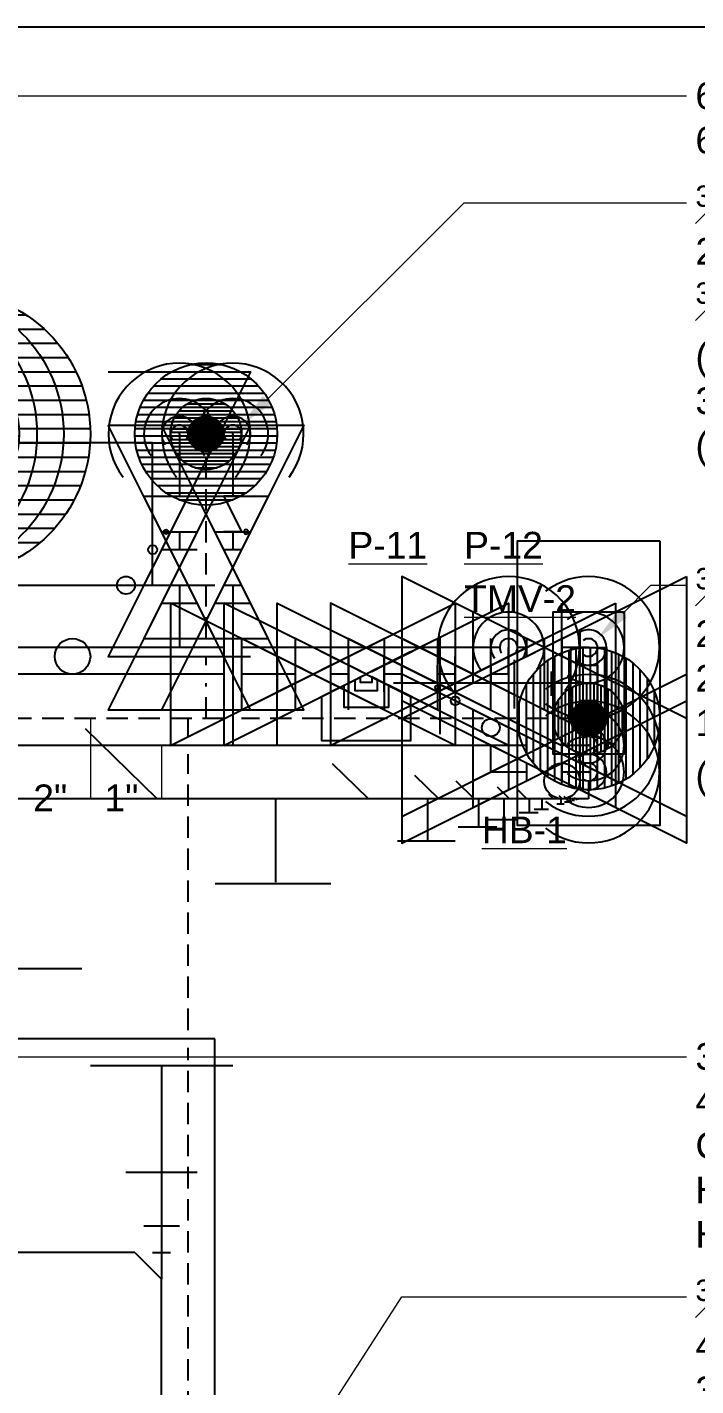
# Model space of a CAD drawing. Extents: x -6836 to 13740, y -142 to 3166.
# Drawn here: x 1649.8 to 1762.6, y 1281 to 1510.1 of the extents above; entities that cross this region are included whole.
import ezdxf
from ezdxf import colors
from ezdxf.entities.mleader import LeaderData, LeaderLine
from ezdxf.math import Vec2, Vec3

# ---------------------------------------------------------------- set-up
doc = ezdxf.new("R2010")
doc.units = 0
doc.header["$LTSCALE"] = 18
doc.header["$MEASUREMENT"] = 0
doc.linetypes.add('VENT', pattern=[0.3, 0.2, -0.1])
doc.layers.add('G-ANNO-TEXT', color=70, linetype='Continuous', lineweight=0)
for name, color, linetype in [('P-CW-N', 4, 'Continuous'), ('P-CW-N @ 1 (1)', 4, 'Continuous'), ('P-CW-N @ 1 (2)', 4, 'Continuous'), ('P-CW-N @ 12', 4, 'Continuous'), ('P-CW-N @ 128', 4, 'Continuous'), ('P-CW-N @ 16', 4, 'Continuous'), ('P-CW-N @ 192', 4, 'Continuous'), ('P-CW-N @ 2', 4, 'Continuous'), ('P-CW-N @ 24', 4, 'Continuous'), ('P-CW-N @ 384', 4, 'Continuous'), ('P-CW-N @ 4', 4, 'Continuous'), ('P-CW-N @ 48', 4, 'Continuous'), ('P-CW-N @ 64', 4, 'Continuous'), ('P-CW-N @ 768', 4, 'Continuous'), ('P-CW-N @ 8', 4, 'Continuous'), ('P-CW-N @ 96', 4, 'Continuous'), ('P-FIXT-N', 3, 'Continuous'), ('P-FIXT-N @ 1 (1)', 3, 'Continuous'), ('P-FIXT-N @ 1 (2)', 3, 'Continuous'), ('P-FIXT-N @ 12', 3, 'Continuous'), ('P-FIXT-N @ 128', 3, 'Continuous'), ('P-FIXT-N @ 16', 3, 'Continuous'), ('P-FIXT-N @ 192', 3, 'Continuous'), ('P-FIXT-N @ 2', 3, 'Continuous'), ('P-FIXT-N @ 24', 3, 'Continuous'), ('P-FIXT-N @ 384', 3, 'Continuous'), ('P-FIXT-N @ 4', 3, 'Continuous'), ('P-FIXT-N @ 48', 3, 'Continuous'), ('P-FIXT-N @ 64', 3, 'Continuous'), ('P-FIXT-N @ 768', 3, 'Continuous'), ('P-FIXT-N @ 8', 3, 'Continuous'), ('P-FIXT-N @ 96', 3, 'Continuous'), ('P-HW-N', 1, 'Continuous'), ('P-HW-N @ 1 (1)', 1, 'Continuous'), ('P-HW-N @ 192', 1, 'Continuous'), ('P-HW-N @ 384', 1, 'Continuous'), ('P-HW-N @ 48', 1, 'Continuous'), ('P-HW-N @ 96', 1, 'Continuous'), ('P-HWC-N', 2, 'Continuous'), ('P-HWC-N @ 1 (1)', 2, 'Continuous'), ('P-HWC-N @ 192', 2, 'Continuous'), ('P-HWC-N @ 384', 2, 'Continuous'), ('P-HWC-N @ 48', 2, 'Continuous'), ('P-HWC-N @ 96', 2, 'Continuous'), ('P-SAN-N', 6, 'Continuous'), ('P-SAN-N @ 1 (1)', 6, 'Continuous'), ('P-SAN-N @ 192', 6, 'Continuous'), ('P-SAN-N @ 384', 6, 'Continuous'), ('P-SAN-N @ 48', 6, 'Continuous'), ('P-SAN-N @ 96', 6, 'Continuous'), ('P-SANV-N', 5, 'VENT')]:
    doc.layers.add(name, color=color, linetype=linetype)
doc.styles.add('Arial', font='arial.ttf')
doc.styles.add('Arial Narrow', font='ARIALN.TTF')
doc.dimstyles.new('Loop048', dxfattribs={"dimscale": 0, "dimtxt": 0.09375, "dimasz": 0.03125, "dimexe": 0.0625, "dimexo": 0.0625, "dimgap": 0.09375, "dimtad": 1, "dimdec": 4, "dimzin": 3, "dimdsep": 46, "dimlunit": 4, "dimtxsty": 'Arial', "dimblk": 'OBLIQUE', "dimcen": 0.09375, "dimdle": 0.0625, "dimclrd": 256, "dimclre": 256, "dimclrt": 256, "dimadec": 4, "dimazin": 0, "dimtfac": 0.8, "dimtdec": 4, "dimtix": 1, "dimtofl": 0, "dimtmove": 1, "dimatfit": 0, "dimldrblk": 'LeaderNoteBlock', "dimfxl": 1, "dimfrac": 1, "dimtolj": 1, "dimtzin": 0, "dimlwd": -1, "dimlwe": -1, "dimarcsym": 0})

# ---------------------------------------------------------------- blocks, each defined once
blk = doc.blocks.new('*U36')
h = blk.add_hatch()
h.set_pattern_fill('ANSI31', color=256, scale=0.025, angle=135)
edge = h.paths.add_edge_path()
edge.add_arc((0, 0), 0.03125, 0, 360)
blk.add_circle((0, 0), 0.03125)
blk = doc.blocks.new('*U2380')
at = {"layer": 'P-SAN-N @ 1 (1)'}
blk.add_blockref('*U36', (1680, 1441.5), dxfattribs=at)
at = {"layer": 'P-SAN-N @ 192', "xscale": 192, "yscale": 192, "zscale": 192}
blk.add_blockref('*U36', (1680, 1441.5), dxfattribs=at)
at = {"layer": 'P-SAN-N @ 384', "xscale": 384, "yscale": 384, "zscale": 384}
blk.add_blockref('*U36', (1680, 1441.5), dxfattribs=at)
at = {"layer": 'P-SAN-N @ 48', "xscale": 48, "yscale": 48, "zscale": 48}
blk.add_blockref('*U36', (1680, 1441.5), dxfattribs=at)
at = {"layer": 'P-SAN-N @ 96', "xscale": 96, "yscale": 96, "zscale": 96}
blk.add_blockref('*U36', (1680, 1441.5), dxfattribs=at)
blk = doc.blocks.new('*U68')
at = {"linetype": 'Continuous'}
for p, q in [((0, 0.03125), (0, 0.08565)), ((-0.02243, 0.06523), (0.02056, 0.06523))]:
    blk.add_line(p, q, dxfattribs=at)
blk.add_lwpolyline([(0.0625, -0.03125), (-0.0625, -0.03125), (-0.0625, 0.03125), (0.0625, 0.03125)], close=True, dxfattribs=at)
blk = doc.blocks.new('*U2381')
at = {"layer": 'P-HW-N @ 1 (1)', "rotation": 89.99999999999999}
blk.add_blockref('*U68', (1744.5, 1399.5), dxfattribs=at)
at = {"layer": 'P-HW-N @ 192', "xscale": 192, "yscale": 192, "zscale": 192, "rotation": 89.99999999999999}
blk.add_blockref('*U68', (1744.5, 1399.5), dxfattribs=at)
at = {"layer": 'P-HW-N @ 384', "xscale": 384, "yscale": 384, "zscale": 384, "rotation": 89.99999999999999}
blk.add_blockref('*U68', (1744.5, 1399.5), dxfattribs=at)
at = {"layer": 'P-HW-N @ 48', "xscale": 48, "yscale": 48, "zscale": 48, "rotation": 90}
blk.add_blockref('*U68', (1744.5, 1399.5), dxfattribs=at)
at = {"layer": 'P-HW-N @ 96', "xscale": 96, "yscale": 96, "zscale": 96, "rotation": 89.99999999999999}
blk.add_blockref('*U68', (1744.5, 1399.5), dxfattribs=at)
blk = doc.blocks.new('*U3')
at = {"linetype": 'Continuous'}
blk.add_arc((0, 0), 0.03112, 232.56697, 127.43303, dxfattribs=at)
blk = doc.blocks.new('*U2382')
at = {"layer": 'P-HW-N @ 1 (1)', "rotation": 89.99999999999999}
blk.add_blockref('*U3', (1675.5, 1441.5), dxfattribs=at)
at = {"layer": 'P-HW-N @ 192', "xscale": 192.0000000000001, "yscale": 192.0000000000001, "zscale": 192.0000000000001, "rotation": 89.99999999999999}
blk.add_blockref('*U3', (1675.5, 1441.5), dxfattribs=at)
at = {"layer": 'P-HW-N @ 384', "xscale": 384.0000000000001, "yscale": 384.0000000000001, "zscale": 384.0000000000001, "rotation": 89.99999999999999}
blk.add_blockref('*U3', (1675.5, 1441.5), dxfattribs=at)
at = {"layer": 'P-HW-N @ 48', "xscale": 48, "yscale": 48, "zscale": 48, "rotation": 89.99999999999999}
blk.add_blockref('*U3', (1675.5, 1441.5), dxfattribs=at)
at = {"layer": 'P-HW-N @ 96', "xscale": 96.00000000000003, "yscale": 96.00000000000003, "zscale": 96.00000000000003, "rotation": 89.99999999999999}
blk.add_blockref('*U3', (1675.5, 1441.5), dxfattribs=at)
blk = doc.blocks.new('*U2383')
at = {"layer": 'P-CW-N @ 1 (1)', "rotation": 89.99999999999999}
blk.add_blockref('*U3', (1684.5, 1441.5), dxfattribs=at)
at = {"layer": 'P-CW-N @ 192', "xscale": 192.0000000000001, "yscale": 192.0000000000001, "zscale": 192.0000000000001, "rotation": 89.99999999999999}
blk.add_blockref('*U3', (1684.5, 1441.5), dxfattribs=at)
at = {"layer": 'P-CW-N @ 384', "xscale": 384.0000000000001, "yscale": 384.0000000000001, "zscale": 384.0000000000001, "rotation": 89.99999999999999}
blk.add_blockref('*U3', (1684.5, 1441.5), dxfattribs=at)
at = {"layer": 'P-CW-N @ 48', "xscale": 48, "yscale": 48, "zscale": 48, "rotation": 89.99999999999999}
blk.add_blockref('*U3', (1684.5, 1441.5), dxfattribs=at)
at = {"layer": 'P-CW-N @ 96', "xscale": 96.00000000000003, "yscale": 96.00000000000003, "zscale": 96.00000000000003, "rotation": 89.99999999999999}
blk.add_blockref('*U3', (1684.5, 1441.5), dxfattribs=at)
blk = doc.blocks.new('*U2384')
at = {"layer": 'P-SAN-N @ 1 (1)', "rotation": 270}
blk.add_blockref('*U36', (1744.5, 1393.5), dxfattribs=at)
at = {"layer": 'P-SAN-N @ 192', "xscale": 192, "yscale": 192, "zscale": 192, "rotation": 270}
blk.add_blockref('*U36', (1744.5, 1393.5), dxfattribs=at)
at = {"layer": 'P-SAN-N @ 384', "xscale": 384, "yscale": 384, "zscale": 384, "rotation": 270}
blk.add_blockref('*U36', (1744.5, 1393.5), dxfattribs=at)
at = {"layer": 'P-SAN-N @ 48', "xscale": 48, "yscale": 48, "zscale": 48, "rotation": 270}
blk.add_blockref('*U36', (1744.5, 1393.5), dxfattribs=at)
at = {"layer": 'P-SAN-N @ 96', "xscale": 96, "yscale": 96, "zscale": 96, "rotation": 270}
blk.add_blockref('*U36', (1744.5, 1393.5), dxfattribs=at)
blk = doc.blocks.new('*U2385')
at = {"layer": 'P-HW-N @ 1 (1)'}
blk.add_blockref('*U3', (1744.5, 1405.5), dxfattribs=at)
at = {"layer": 'P-HW-N @ 192', "xscale": 192, "yscale": 192, "zscale": 192}
blk.add_blockref('*U3', (1744.5, 1405.5), dxfattribs=at)
at = {"layer": 'P-HW-N @ 384', "xscale": 384, "yscale": 384, "zscale": 384}
blk.add_blockref('*U3', (1744.5, 1405.5), dxfattribs=at)
at = {"layer": 'P-HW-N @ 48', "xscale": 48, "yscale": 48, "zscale": 48}
blk.add_blockref('*U3', (1744.5, 1405.5), dxfattribs=at)
at = {"layer": 'P-HW-N @ 96', "xscale": 96, "yscale": 96, "zscale": 96}
blk.add_blockref('*U3', (1744.5, 1405.5), dxfattribs=at)
blk = doc.blocks.new('*U2386')
at = {"layer": 'P-CW-N @ 1 (1)'}
blk.add_blockref('*U3', (1744.5, 1389), dxfattribs=at)
at = {"layer": 'P-CW-N @ 192', "xscale": 192, "yscale": 192, "zscale": 192}
blk.add_blockref('*U3', (1744.5, 1389), dxfattribs=at)
at = {"layer": 'P-CW-N @ 384', "xscale": 384, "yscale": 384, "zscale": 384}
blk.add_blockref('*U3', (1744.5, 1389), dxfattribs=at)
at = {"layer": 'P-CW-N @ 48', "xscale": 48, "yscale": 48, "zscale": 48}
blk.add_blockref('*U3', (1744.5, 1389), dxfattribs=at)
at = {"layer": 'P-CW-N @ 96', "xscale": 96, "yscale": 96, "zscale": 96}
blk.add_blockref('*U3', (1744.5, 1389), dxfattribs=at)
blk = doc.blocks.new('PLMB BALL VALVES')
at = {"linetype": 'Continuous'}
blk.add_lwpolyline([(-0.0625, -0.03125), (-0.0625, 0.03125), (0.0625, -0.03125), (0.0625, 0.03125), (-0.0625, -0.03125)], dxfattribs=at)
blk = doc.blocks.new('*U2387')
at = {"layer": 'P-HWC-N @ 1 (1)', "rotation": 180}
blk.add_blockref('PLMB BALL VALVES', (1725, 1401), dxfattribs=at)
at = {"layer": 'P-HWC-N @ 192', "xscale": 192, "yscale": 192, "zscale": 192, "rotation": 180}
blk.add_blockref('PLMB BALL VALVES', (1725, 1401), dxfattribs=at)
at = {"layer": 'P-HWC-N @ 384', "xscale": 384, "yscale": 384, "zscale": 384, "rotation": 180}
blk.add_blockref('PLMB BALL VALVES', (1725, 1401), dxfattribs=at)
at = {"layer": 'P-HWC-N @ 48', "xscale": 48, "yscale": 48, "zscale": 48, "rotation": 180}
blk.add_blockref('PLMB BALL VALVES', (1725, 1401), dxfattribs=at)
at = {"layer": 'P-HWC-N @ 96', "xscale": 96, "yscale": 96, "zscale": 96, "rotation": 180}
blk.add_blockref('PLMB BALL VALVES', (1725, 1401), dxfattribs=at)
blk = doc.blocks.new('CHECK VALVE')
at = {"linetype": 'Continuous'}
blk.add_lwpolyline([(0.0625, 0.0625, 0, 0.02734, 0), (0.00414, 0.0625, 0, 0, 0), (0.00414, 0.0625, 0, 0, 0), (-0.0625, 0.0625, 0, 0, 0)], format="xyseb", dxfattribs=at)
blk.add_lwpolyline([(0.0625, 0.03125), (0.0625, -0.03125), (-0.0625, 0.03125), (-0.0625, -0.03125)], dxfattribs=at)
blk.add_circle((-0.0625, 0.04688), 0.00781, dxfattribs=at)
blk = doc.blocks.new('*U2388')
at = {"layer": 'P-HWC-N @ 1 (1)', "rotation": 180}
blk.add_blockref('CHECK VALVE', (1716, 1401), dxfattribs=at)
at = {"layer": 'P-HWC-N @ 192', "xscale": 192, "yscale": 192, "zscale": 192, "rotation": 180}
blk.add_blockref('CHECK VALVE', (1716, 1401), dxfattribs=at)
at = {"layer": 'P-HWC-N @ 384', "xscale": 384, "yscale": 384, "zscale": 384, "rotation": 180}
blk.add_blockref('CHECK VALVE', (1716, 1401), dxfattribs=at)
at = {"layer": 'P-HWC-N @ 48', "xscale": 48, "yscale": 48, "zscale": 48, "rotation": 180}
blk.add_blockref('CHECK VALVE', (1716, 1401), dxfattribs=at)
at = {"layer": 'P-HWC-N @ 96', "xscale": 96, "yscale": 96, "zscale": 96, "rotation": 180}
blk.add_blockref('CHECK VALVE', (1716, 1401), dxfattribs=at)
blk = doc.blocks.new('*U67')
at = {"linetype": 'Continuous'}
for points in [[(-0.0195, -0.00975), (-0.0625, -0.03125), (-0.0625, 0.03125), (-0.0195, 0.00975)], [(0.0195, -0.00975), (0.0625, -0.03125), (0.0625, 0.03125), (0.0195, 0.00975)], [(-0.0195, 0.00975), (-0.0195, 0.02925), (0.0195, 0.02925), (0.0195, 0.00975)], [(-0.0195, -0.00975), (0, 0), (-0.0195, 0.00975)], [(0.0195, 0.00975), (0, 0), (0.0195, -0.00975)]]:
    blk.add_lwpolyline(points, dxfattribs=at)
blk = doc.blocks.new('*U2389')
at = {"layer": 'P-HWC-N @ 1 (1)', "rotation": 180}
blk.add_blockref('*U67', (1707, 1401), dxfattribs=at)
at = {"layer": 'P-HWC-N @ 192', "xscale": 192, "yscale": 192, "zscale": 192, "rotation": 180}
blk.add_blockref('*U67', (1707, 1401), dxfattribs=at)
at = {"layer": 'P-HWC-N @ 384', "xscale": 384, "yscale": 384, "zscale": 384, "rotation": 180}
blk.add_blockref('*U67', (1707, 1401), dxfattribs=at)
at = {"layer": 'P-HWC-N @ 48', "xscale": 48, "yscale": 48, "zscale": 48, "rotation": 180}
blk.add_blockref('*U67', (1707, 1401), dxfattribs=at)
at = {"layer": 'P-HWC-N @ 96', "xscale": 96, "yscale": 96, "zscale": 96, "rotation": 180}
blk.add_blockref('*U67', (1707, 1401), dxfattribs=at)
blk = doc.blocks.new('*U2390')
at = {"layer": 'P-HWC-N @ 1 (1)', "rotation": 180}
blk.add_blockref('PLMB BALL VALVES', (1698, 1401), dxfattribs=at)
at = {"layer": 'P-HWC-N @ 192', "xscale": 192, "yscale": 192, "zscale": 192, "rotation": 180}
blk.add_blockref('PLMB BALL VALVES', (1698, 1401), dxfattribs=at)
at = {"layer": 'P-HWC-N @ 384', "xscale": 384, "yscale": 384, "zscale": 384, "rotation": 180}
blk.add_blockref('PLMB BALL VALVES', (1698, 1401), dxfattribs=at)
at = {"layer": 'P-HWC-N @ 48', "xscale": 48, "yscale": 48, "zscale": 48, "rotation": 180}
blk.add_blockref('PLMB BALL VALVES', (1698, 1401), dxfattribs=at)
at = {"layer": 'P-HWC-N @ 96', "xscale": 96, "yscale": 96, "zscale": 96, "rotation": 180}
blk.add_blockref('PLMB BALL VALVES', (1698, 1401), dxfattribs=at)
blk = doc.blocks.new('*U2391')
at = {"layer": 'P-HW-N @ 1 (1)', "rotation": 180}
blk.add_blockref('PLMB BALL VALVES', (1737, 1405.5), dxfattribs=at)
at = {"layer": 'P-HW-N @ 192', "xscale": 192, "yscale": 192, "zscale": 192, "rotation": 180}
blk.add_blockref('PLMB BALL VALVES', (1737, 1405.5), dxfattribs=at)
at = {"layer": 'P-HW-N @ 384', "xscale": 384, "yscale": 384, "zscale": 384, "rotation": 180}
blk.add_blockref('PLMB BALL VALVES', (1737, 1405.5), dxfattribs=at)
at = {"layer": 'P-HW-N @ 48', "xscale": 48, "yscale": 48, "zscale": 48, "rotation": 180}
blk.add_blockref('PLMB BALL VALVES', (1737, 1405.5), dxfattribs=at)
at = {"layer": 'P-HW-N @ 96', "xscale": 96, "yscale": 96, "zscale": 96, "rotation": 180}
blk.add_blockref('PLMB BALL VALVES', (1737, 1405.5), dxfattribs=at)
blk = doc.blocks.new('*U2392')
at = {"layer": 'P-CW-N @ 1 (1)', "rotation": 180}
blk.add_blockref('PLMB BALL VALVES', (1737, 1389), dxfattribs=at)
at = {"layer": 'P-CW-N @ 192', "xscale": 192, "yscale": 192, "zscale": 192, "rotation": 180}
blk.add_blockref('PLMB BALL VALVES', (1737, 1389), dxfattribs=at)
at = {"layer": 'P-CW-N @ 384', "xscale": 384, "yscale": 384, "zscale": 384, "rotation": 180}
blk.add_blockref('PLMB BALL VALVES', (1737, 1389), dxfattribs=at)
at = {"layer": 'P-CW-N @ 48', "xscale": 48, "yscale": 48, "zscale": 48, "rotation": 180}
blk.add_blockref('PLMB BALL VALVES', (1737, 1389), dxfattribs=at)
at = {"layer": 'P-CW-N @ 96', "xscale": 96, "yscale": 96, "zscale": 96, "rotation": 180}
blk.add_blockref('PLMB BALL VALVES', (1737, 1389), dxfattribs=at)
blk = doc.blocks.new('*U2393')
at = {"layer": 'P-CW-N @ 1 (1)', "rotation": 270}
blk.add_blockref('PLMB BALL VALVES', (1684.5, 1419), dxfattribs=at)
at = {"layer": 'P-CW-N @ 192', "xscale": 192, "yscale": 192, "zscale": 192, "rotation": 270}
blk.add_blockref('PLMB BALL VALVES', (1684.5, 1419), dxfattribs=at)
at = {"layer": 'P-CW-N @ 384', "xscale": 384, "yscale": 384, "zscale": 384, "rotation": 270}
blk.add_blockref('PLMB BALL VALVES', (1684.5, 1419), dxfattribs=at)
at = {"layer": 'P-CW-N @ 48', "xscale": 48, "yscale": 48, "zscale": 48, "rotation": 270}
blk.add_blockref('PLMB BALL VALVES', (1684.5, 1419), dxfattribs=at)
at = {"layer": 'P-CW-N @ 96', "xscale": 96, "yscale": 96, "zscale": 96, "rotation": 270}
blk.add_blockref('PLMB BALL VALVES', (1684.5, 1419), dxfattribs=at)
blk = doc.blocks.new('*U2394')
at = {"layer": 'P-HW-N @ 1 (1)', "rotation": 270}
blk.add_blockref('PLMB BALL VALVES', (1675.5, 1419), dxfattribs=at)
at = {"layer": 'P-HW-N @ 192', "xscale": 192, "yscale": 192, "zscale": 192, "rotation": 270}
blk.add_blockref('PLMB BALL VALVES', (1675.5, 1419), dxfattribs=at)
at = {"layer": 'P-HW-N @ 384', "xscale": 384, "yscale": 384, "zscale": 384, "rotation": 270}
blk.add_blockref('PLMB BALL VALVES', (1675.5, 1419), dxfattribs=at)
at = {"layer": 'P-HW-N @ 48', "xscale": 48, "yscale": 48, "zscale": 48, "rotation": 270}
blk.add_blockref('PLMB BALL VALVES', (1675.5, 1419), dxfattribs=at)
at = {"layer": 'P-HW-N @ 96', "xscale": 96, "yscale": 96, "zscale": 96, "rotation": 270}
blk.add_blockref('PLMB BALL VALVES', (1675.5, 1419), dxfattribs=at)
blk = doc.blocks.new('*U2395')
at = {"layer": 'P-HW-N @ 1 (1)', "rotation": 90.00000000000001}
blk.add_blockref('CHECK VALVE', (1675.5, 1428), dxfattribs=at)
at = {"layer": 'P-HW-N @ 192', "xscale": 192, "yscale": 192, "zscale": 192, "rotation": 90.00000000000001}
blk.add_blockref('CHECK VALVE', (1675.5, 1428), dxfattribs=at)
at = {"layer": 'P-HW-N @ 384', "xscale": 384, "yscale": 384, "zscale": 384, "rotation": 90.00000000000001}
blk.add_blockref('CHECK VALVE', (1675.5, 1428), dxfattribs=at)
at = {"layer": 'P-HW-N @ 48', "xscale": 48, "yscale": 48, "zscale": 48, "rotation": 90.00000000000001}
blk.add_blockref('CHECK VALVE', (1675.5, 1428), dxfattribs=at)
at = {"layer": 'P-HW-N @ 96', "xscale": 96, "yscale": 96, "zscale": 96, "rotation": 90.00000000000001}
blk.add_blockref('CHECK VALVE', (1675.5, 1428), dxfattribs=at)
blk = doc.blocks.new('*U2396')
at = {"layer": 'P-CW-N @ 48', "xscale": -48, "yscale": 48, "zscale": 48, "rotation": 270}
blk.add_blockref('CHECK VALVE', (1684.5, 1428), dxfattribs=at)
blk = doc.blocks.new('*U2397')
at = {"layer": 'P-HW-N @ 1 (1)', "rotation": 89.99999999999999}
blk.add_blockref('*U3', (1731, 1405.5), dxfattribs=at)
at = {"layer": 'P-HW-N @ 192', "xscale": 192.0000000000001, "yscale": 192.0000000000001, "zscale": 192.0000000000001, "rotation": 89.99999999999999}
blk.add_blockref('*U3', (1731, 1405.5), dxfattribs=at)
at = {"layer": 'P-HW-N @ 384', "xscale": 384.0000000000001, "yscale": 384.0000000000001, "zscale": 384.0000000000001, "rotation": 89.99999999999999}
blk.add_blockref('*U3', (1731, 1405.5), dxfattribs=at)
at = {"layer": 'P-HW-N @ 48', "xscale": 48, "yscale": 48, "zscale": 48, "rotation": 89.99999999999999}
blk.add_blockref('*U3', (1731, 1405.5), dxfattribs=at)
at = {"layer": 'P-HW-N @ 96', "xscale": 96.00000000000003, "yscale": 96.00000000000003, "zscale": 96.00000000000003, "rotation": 89.99999999999999}
blk.add_blockref('*U3', (1731, 1405.5), dxfattribs=at)
blk = doc.blocks.new('PIPE-PLAN')
at = {"linetype": 'Continuous'}
for p, q in [((-0.09375, -0.03125), (-0.09375, 0.03125)), ((-0.09375, 0), (0, 0))]:
    blk.add_line(p, q, dxfattribs=at)
blk = doc.blocks.new('*U2503')
at = {"layer": 'P-SAN-N @ 1 (1)', "rotation": 270}
blk.add_blockref('PIPE-PLAN', (1672.5, 1299), dxfattribs=at)
at = {"layer": 'P-SAN-N @ 192', "xscale": 192, "yscale": 192, "zscale": 192, "rotation": 270}
blk.add_blockref('PIPE-PLAN', (1672.5, 1299), dxfattribs=at)
at = {"layer": 'P-SAN-N @ 384', "xscale": 384, "yscale": 384, "zscale": 384, "rotation": 270}
blk.add_blockref('PIPE-PLAN', (1672.5, 1299), dxfattribs=at)
at = {"layer": 'P-SAN-N @ 48', "xscale": 48, "yscale": 48, "zscale": 48, "rotation": 270}
blk.add_blockref('PIPE-PLAN', (1672.5, 1299), dxfattribs=at)
at = {"layer": 'P-SAN-N @ 96', "xscale": 96, "yscale": 96, "zscale": 96, "rotation": 270}
blk.add_blockref('PIPE-PLAN', (1672.5, 1299), dxfattribs=at)
blk = doc.blocks.new('_Oblique')
at = {"color": 0, "linetype": 'ByBlock', "lineweight": -2}
blk.add_line((-0.5, -0.5), (0.5, 0.5), dxfattribs=at)
blk = doc.blocks.new('LeaderNoteBlock')
blk.add_ellipse((0, 0), major_axis=(1, 0), ratio=0.25, start_param=5.387521, end_param=10.320443)
blk = doc.blocks.new('Flow Switch')
at = {"linetype": 'Continuous'}
blk.add_line((0, 0), (0, 0.0625), dxfattribs=at)
blk.add_lwpolyline([(-0.03125, 0.125), (-0.03125, 0.0625), (0.03125, 0.0625), (0.03125, 0.125)], close=True, dxfattribs=at)
at = {"layer": 'G-ANNO-TEXT', "style": 'Arial Narrow', "flags": 12}
blk.add_attdef('X', (0.05045, 0.0625), '', height=0.07812, dxfattribs=at)
blk = doc.blocks.new('*U2862')
at = {"layer": 'P-CW-N @ 1 (1)', "rotation": 270}
blk.add_blockref('Flow Switch', (1623, 1428), dxfattribs=at)
at = {"layer": 'P-CW-N @ 192', "xscale": 192, "yscale": 192, "zscale": 192, "rotation": 270}
blk.add_blockref('Flow Switch', (1623, 1428), dxfattribs=at)
at = {"layer": 'P-CW-N @ 384', "xscale": 384, "yscale": 384, "zscale": 384, "rotation": 270}
blk.add_blockref('Flow Switch', (1623, 1428), dxfattribs=at)
at = {"layer": 'P-CW-N @ 48', "xscale": 48, "yscale": 48, "zscale": 48, "rotation": 270}
blk.add_blockref('Flow Switch', (1623, 1428), dxfattribs=at)
at = {"layer": 'P-CW-N @ 96', "xscale": 96, "yscale": 96, "zscale": 96, "rotation": 270}
blk.add_blockref('Flow Switch', (1623, 1428), dxfattribs=at)
blk = doc.blocks.new('*U2867')
at = {"layer": 'P-CW-N @ 1 (1)'}
blk.add_blockref('*U36', (1627.5, 1441.5), dxfattribs=at)
at = {"layer": 'P-CW-N @ 1 (2)'}
blk.add_blockref('*U36', (1627.5, 1441.5), dxfattribs=at)
at = {"layer": 'P-CW-N @ 12', "xscale": 12, "yscale": 12, "zscale": 12}
blk.add_blockref('*U36', (1627.5, 1441.5), dxfattribs=at)
at = {"layer": 'P-CW-N @ 128', "xscale": 128, "yscale": 128, "zscale": 128}
blk.add_blockref('*U36', (1627.5, 1441.5), dxfattribs=at)
at = {"layer": 'P-CW-N @ 16', "xscale": 16, "yscale": 16, "zscale": 16}
blk.add_blockref('*U36', (1627.5, 1441.5), dxfattribs=at)
at = {"layer": 'P-CW-N @ 192', "xscale": 192, "yscale": 192, "zscale": 192}
blk.add_blockref('*U36', (1627.5, 1441.5), dxfattribs=at)
at = {"layer": 'P-CW-N @ 2', "xscale": 2, "yscale": 2, "zscale": 2}
blk.add_blockref('*U36', (1627.5, 1441.5), dxfattribs=at)
at = {"layer": 'P-CW-N @ 24', "xscale": 24, "yscale": 24, "zscale": 24}
blk.add_blockref('*U36', (1627.5, 1441.5), dxfattribs=at)
at = {"layer": 'P-CW-N @ 384', "xscale": 384, "yscale": 384, "zscale": 384}
blk.add_blockref('*U36', (1627.5, 1441.5), dxfattribs=at)
at = {"layer": 'P-CW-N @ 4', "xscale": 4, "yscale": 4, "zscale": 4}
blk.add_blockref('*U36', (1627.5, 1441.5), dxfattribs=at)
at = {"layer": 'P-CW-N @ 48', "xscale": 48, "yscale": 48, "zscale": 48}
blk.add_blockref('*U36', (1627.5, 1441.5), dxfattribs=at)
at = {"layer": 'P-CW-N @ 64', "xscale": 64, "yscale": 64, "zscale": 64}
blk.add_blockref('*U36', (1627.5, 1441.5), dxfattribs=at)
at = {"layer": 'P-CW-N @ 768', "xscale": 768, "yscale": 768, "zscale": 768}
blk.add_blockref('*U36', (1627.5, 1441.5), dxfattribs=at)
at = {"layer": 'P-CW-N @ 8', "xscale": 8, "yscale": 8, "zscale": 8}
blk.add_blockref('*U36', (1627.5, 1441.5), dxfattribs=at)
at = {"layer": 'P-CW-N @ 96', "xscale": 96, "yscale": 96, "zscale": 96}
blk.add_blockref('*U36', (1627.5, 1441.5), dxfattribs=at)
blk = doc.blocks.new('*U2868')
at = {"layer": 'P-CW-N @ 1 (1)'}
blk.add_blockref('*U36', (1632, 1441.5), dxfattribs=at)
at = {"layer": 'P-CW-N @ 1 (2)'}
blk.add_blockref('*U36', (1632, 1441.5), dxfattribs=at)
at = {"layer": 'P-CW-N @ 12', "xscale": 12, "yscale": 12, "zscale": 12}
blk.add_blockref('*U36', (1632, 1441.5), dxfattribs=at)
at = {"layer": 'P-CW-N @ 128', "xscale": 128, "yscale": 128, "zscale": 128}
blk.add_blockref('*U36', (1632, 1441.5), dxfattribs=at)
at = {"layer": 'P-CW-N @ 16', "xscale": 16, "yscale": 16, "zscale": 16}
blk.add_blockref('*U36', (1632, 1441.5), dxfattribs=at)
at = {"layer": 'P-CW-N @ 192', "xscale": 192, "yscale": 192, "zscale": 192}
blk.add_blockref('*U36', (1632, 1441.5), dxfattribs=at)
at = {"layer": 'P-CW-N @ 2', "xscale": 2, "yscale": 2, "zscale": 2}
blk.add_blockref('*U36', (1632, 1441.5), dxfattribs=at)
at = {"layer": 'P-CW-N @ 24', "xscale": 24, "yscale": 24, "zscale": 24}
blk.add_blockref('*U36', (1632, 1441.5), dxfattribs=at)
at = {"layer": 'P-CW-N @ 384', "xscale": 384, "yscale": 384, "zscale": 384}
blk.add_blockref('*U36', (1632, 1441.5), dxfattribs=at)
at = {"layer": 'P-CW-N @ 4', "xscale": 4, "yscale": 4, "zscale": 4}
blk.add_blockref('*U36', (1632, 1441.5), dxfattribs=at)
at = {"layer": 'P-CW-N @ 48', "xscale": 48, "yscale": 48, "zscale": 48}
blk.add_blockref('*U36', (1632, 1441.5), dxfattribs=at)
at = {"layer": 'P-CW-N @ 64', "xscale": 64, "yscale": 64, "zscale": 64}
blk.add_blockref('*U36', (1632, 1441.5), dxfattribs=at)
at = {"layer": 'P-CW-N @ 768', "xscale": 768, "yscale": 768, "zscale": 768}
blk.add_blockref('*U36', (1632, 1441.5), dxfattribs=at)
at = {"layer": 'P-CW-N @ 8', "xscale": 8, "yscale": 8, "zscale": 8}
blk.add_blockref('*U36', (1632, 1441.5), dxfattribs=at)
at = {"layer": 'P-CW-N @ 96', "xscale": 96, "yscale": 96, "zscale": 96}
blk.add_blockref('*U36', (1632, 1441.5), dxfattribs=at)
blk = doc.blocks.new('*U2881')
at = {"layer": 'P-CW-N @ 1 (1)'}
blk.add_blockref('*U3', (1744.5, 1384.5), dxfattribs=at)
at = {"layer": 'P-CW-N @ 192', "xscale": 192, "yscale": 192, "zscale": 192}
blk.add_blockref('*U3', (1744.5, 1384.5), dxfattribs=at)
at = {"layer": 'P-CW-N @ 384', "xscale": 384, "yscale": 384, "zscale": 384}
blk.add_blockref('*U3', (1744.5, 1384.5), dxfattribs=at)
at = {"layer": 'P-CW-N @ 48', "xscale": 48, "yscale": 48, "zscale": 48}
blk.add_blockref('*U3', (1744.5, 1384.5), dxfattribs=at)
at = {"layer": 'P-CW-N @ 96', "xscale": 96, "yscale": 96, "zscale": 96}
blk.add_blockref('*U3', (1744.5, 1384.5), dxfattribs=at)
blk = doc.blocks.new('*U2882')
at = {"layer": 'P-CW-N @ 1 (1)', "rotation": 180}
blk.add_blockref('PLMB BALL VALVES', (1737, 1384.5), dxfattribs=at)
at = {"layer": 'P-CW-N @ 192', "xscale": 192, "yscale": 192, "zscale": 192, "rotation": 180}
blk.add_blockref('PLMB BALL VALVES', (1737, 1384.5), dxfattribs=at)
at = {"layer": 'P-CW-N @ 384', "xscale": 384, "yscale": 384, "zscale": 384, "rotation": 180}
blk.add_blockref('PLMB BALL VALVES', (1737, 1384.5), dxfattribs=at)
at = {"layer": 'P-CW-N @ 48', "xscale": 48, "yscale": 48, "zscale": 48, "rotation": 180}
blk.add_blockref('PLMB BALL VALVES', (1737, 1384.5), dxfattribs=at)
at = {"layer": 'P-CW-N @ 96', "xscale": 96, "yscale": 96, "zscale": 96, "rotation": 180}
blk.add_blockref('PLMB BALL VALVES', (1737, 1384.5), dxfattribs=at)
blk = doc.blocks.new('*U86')
for p, q in [((0.10933, 0.03737), (0.15999, 0.03737)), ((0.18546, 0), (0.21704, -0.03064))]:
    blk.add_line(p, q)
at = {"color": 0}
for p, q in [((0.13355, 0), (0.13355, 0.03663)), ((0, 0), (0.18546, 0))]:
    blk.add_line(p, q, dxfattribs=at)
blk = doc.blocks.new('*U2883')
at = {"layer": 'P-FIXT-N @ 1 (1)', "rotation": 180}
blk.add_blockref('*U86', (1743, 1380), dxfattribs=at)
at = {"layer": 'P-FIXT-N @ 1 (2)', "rotation": 180}
blk.add_blockref('*U86', (1743, 1380), dxfattribs=at)
at = {"layer": 'P-FIXT-N @ 12', "xscale": 12, "yscale": 12, "zscale": 12, "rotation": 180}
blk.add_blockref('*U86', (1743, 1380), dxfattribs=at)
at = {"layer": 'P-FIXT-N @ 128', "xscale": 128, "yscale": 128, "zscale": 128, "rotation": 180}
blk.add_blockref('*U86', (1743, 1380), dxfattribs=at)
at = {"layer": 'P-FIXT-N @ 16', "xscale": 16, "yscale": 16, "zscale": 16, "rotation": 180}
blk.add_blockref('*U86', (1743, 1380), dxfattribs=at)
at = {"layer": 'P-FIXT-N @ 192', "xscale": 192, "yscale": 192, "zscale": 192, "rotation": 180}
blk.add_blockref('*U86', (1743, 1380), dxfattribs=at)
at = {"layer": 'P-FIXT-N @ 2', "xscale": 2, "yscale": 2, "zscale": 2, "rotation": 180}
blk.add_blockref('*U86', (1743, 1380), dxfattribs=at)
at = {"layer": 'P-FIXT-N @ 24', "xscale": 24, "yscale": 24, "zscale": 24, "rotation": 180}
blk.add_blockref('*U86', (1743, 1380), dxfattribs=at)
at = {"layer": 'P-FIXT-N @ 384', "xscale": 384, "yscale": 384, "zscale": 384, "rotation": 180}
blk.add_blockref('*U86', (1743, 1380), dxfattribs=at)
at = {"layer": 'P-FIXT-N @ 4', "xscale": 4, "yscale": 4, "zscale": 4, "rotation": 180}
blk.add_blockref('*U86', (1743, 1380), dxfattribs=at)
at = {"layer": 'P-FIXT-N @ 48', "xscale": 48, "yscale": 48, "zscale": 48, "rotation": 180}
blk.add_blockref('*U86', (1743, 1380), dxfattribs=at)
at = {"layer": 'P-FIXT-N @ 64', "xscale": 64, "yscale": 64, "zscale": 64, "rotation": 180}
blk.add_blockref('*U86', (1743, 1380), dxfattribs=at)
at = {"layer": 'P-FIXT-N @ 768', "xscale": 768, "yscale": 768, "zscale": 768, "rotation": 180}
blk.add_blockref('*U86', (1743, 1380), dxfattribs=at)
at = {"layer": 'P-FIXT-N @ 8', "xscale": 8, "yscale": 8, "zscale": 8, "rotation": 180}
blk.add_blockref('*U86', (1743, 1380), dxfattribs=at)
at = {"layer": 'P-FIXT-N @ 96', "xscale": 96, "yscale": 96, "zscale": 96, "rotation": 180}
blk.add_blockref('*U86', (1743, 1380), dxfattribs=at)
blk = doc.blocks.new('*U2917')
at = {"layer": 'P-CW-N @ 1 (1)'}
blk.add_blockref('*U36', (1636.5, 1441.5), dxfattribs=at)
at = {"layer": 'P-CW-N @ 1 (2)'}
blk.add_blockref('*U36', (1636.5, 1441.5), dxfattribs=at)
at = {"layer": 'P-CW-N @ 12', "xscale": 12, "yscale": 12, "zscale": 12}
blk.add_blockref('*U36', (1636.5, 1441.5), dxfattribs=at)
at = {"layer": 'P-CW-N @ 128', "xscale": 128, "yscale": 128, "zscale": 128}
blk.add_blockref('*U36', (1636.5, 1441.5), dxfattribs=at)
at = {"layer": 'P-CW-N @ 16', "xscale": 16, "yscale": 16, "zscale": 16}
blk.add_blockref('*U36', (1636.5, 1441.5), dxfattribs=at)
at = {"layer": 'P-CW-N @ 192', "xscale": 192, "yscale": 192, "zscale": 192}
blk.add_blockref('*U36', (1636.5, 1441.5), dxfattribs=at)
at = {"layer": 'P-CW-N @ 2', "xscale": 2, "yscale": 2, "zscale": 2}
blk.add_blockref('*U36', (1636.5, 1441.5), dxfattribs=at)
at = {"layer": 'P-CW-N @ 24', "xscale": 24, "yscale": 24, "zscale": 24}
blk.add_blockref('*U36', (1636.5, 1441.5), dxfattribs=at)
at = {"layer": 'P-CW-N @ 384', "xscale": 384, "yscale": 384, "zscale": 384}
blk.add_blockref('*U36', (1636.5, 1441.5), dxfattribs=at)
at = {"layer": 'P-CW-N @ 4', "xscale": 4, "yscale": 4, "zscale": 4}
blk.add_blockref('*U36', (1636.5, 1441.5), dxfattribs=at)
at = {"layer": 'P-CW-N @ 48', "xscale": 48, "yscale": 48, "zscale": 48}
blk.add_blockref('*U36', (1636.5, 1441.5), dxfattribs=at)
at = {"layer": 'P-CW-N @ 64', "xscale": 64, "yscale": 64, "zscale": 64}
blk.add_blockref('*U36', (1636.5, 1441.5), dxfattribs=at)
at = {"layer": 'P-CW-N @ 768', "xscale": 768, "yscale": 768, "zscale": 768}
blk.add_blockref('*U36', (1636.5, 1441.5), dxfattribs=at)
at = {"layer": 'P-CW-N @ 8', "xscale": 8, "yscale": 8, "zscale": 8}
blk.add_blockref('*U36', (1636.5, 1441.5), dxfattribs=at)
at = {"layer": 'P-CW-N @ 96', "xscale": 96, "yscale": 96, "zscale": 96}
blk.add_blockref('*U36', (1636.5, 1441.5), dxfattribs=at)

msp = doc.modelspace()

# ---------------------------------------------------------------- linework, layer by layer
at = {"layer": 'DEFPOINTS'}
msp.add_lwpolyline([(1197.43716, 1231.2205), (1917.54075, 1231.2205), (1917.54075, 1510.10246), (1197.43716, 1510.10246)], close=True, dxfattribs=at)
at = {"layer": 'P-CW-N'}
for p, q in [((1684.5, 1441.5), (1684.5, 1431)), ((1684.5, 1425), (1684.5, 1422)), ((1684.5, 1416), (1684.5, 1389)), ((1734, 1389), (1611, 1389)), ((1728, 1384.5), (1728, 1389)), ((1744.5, 1389), (1740, 1389)), ((1734, 1384.5), (1728, 1384.5)), ((1744.5, 1384.5), (1740, 1384.5)), ((1744.5, 1383), (1744.5, 1380)), ((1744.5, 1380), (1743, 1380)), ((1681.5, 1339.5), (1633.5, 1339.5)), ((1681.5, 1249.5), (1681.5, 1339.5))]:
    msp.add_line(p, q, dxfattribs=at)
at = {"layer": 'P-HW-N'}
for p, q in [((1675.5, 1441.5), (1675.5, 1431)), ((1675.5, 1425), (1675.5, 1422)), ((1675.5, 1416), (1675.5, 1405.5)), ((1683, 1405.5), (1624.5, 1405.5)), ((1729.5, 1405.5), (1686, 1405.5)), ((1734, 1405.5), (1732.5, 1405.5)), ((1744.5, 1405.5), (1740, 1405.5))]:
    msp.add_line(p, q, dxfattribs=at)
at = {"layer": 'P-HWC-N'}
for p, q in [((1731, 1401), (1731, 1405.5)), ((1683, 1401), (1624.5, 1401)), ((1695, 1401), (1686, 1401)), ((1704, 1401), (1701, 1401)), ((1713, 1401), (1710, 1401)), ((1722, 1401), (1719, 1401)), ((1731, 1401), (1728, 1401))]:
    msp.add_line(p, q, dxfattribs=at)
at = {"layer": 'P-SAN-N'}
for p, q in [((1668, 1303.5), (1617, 1303.5)), ((1668, 1303.5), (1672.5, 1299)), ((1672.5, 1269), (1672.5, 1299))]:
    msp.add_line(p, q, dxfattribs=at)
at = {"layer": 'P-SANV-N'}
for p, q in [((1680, 1407), (1680, 1440)), ((1680, 1402.5), (1680, 1404)), ((1680, 1393.5), (1680, 1399.5)), ((1683, 1393.5), (1624.5, 1393.5)), ((1677, 1390.5), (1677, 1393.5)), ((1743, 1393.5), (1686, 1393.5)), ((1677, 1341), (1677, 1387.5)), ((1677, 1249.5), (1677, 1338))]:
    msp.add_line(p, q, dxfattribs=at)

# ---------------------------------------------------------------- block references
at = {"layer": 'P-CW-N'}
for name in ['*U2867', '*U2868', '*U2917', '*U2396', '*U2383', '*U2393', '*U2862', '*U2386', '*U2392', '*U2881', '*U2882']:
    msp.add_blockref(name, (0, 0), dxfattribs=at)
at = {"layer": 'P-FIXT-N'}
msp.add_blockref('*U2883', (0, 0), dxfattribs=at)
at = {"layer": 'P-HW-N'}
for name in ['*U2395', '*U2382', '*U2394', '*U2381', '*U2397', '*U2385', '*U2391']:
    msp.add_blockref(name, (0, 0), dxfattribs=at)
at = {"layer": 'P-HWC-N'}
for name in ['*U2390', '*U2389', '*U2388', '*U2387']:
    msp.add_blockref(name, (0, 0), dxfattribs=at)
at = {"layer": 'P-SAN-N'}
for name in ['*U2380', '*U2384', '*U2503']:
    msp.add_blockref(name, (0, 0), dxfattribs=at)

# ---------------------------------------------------------------- texts
at = {"layer": 'G-ANNO-TEXT', "char_height": 4.5, "style": 'Arial'}
for s, insert, width, attachment_point in [('{\\LP-12}', (1723.5, 1425), 30, 1), ('{\\LP-11}', (1704, 1425), 30, 1), ('{\\LTMV-2}', (1723.5, 1416), 30, 1), ('2"', (1656.6, 1382.4), 17.1, 3), ('1"', (1668.6, 1382.4), 17.1, 3), ('{\\LHB-1}', (1726.5, 1377), 15, 1)]:
    msp.add_mtext(s, dxfattribs=dict(at, insert=insert, width=width, attachment_point=attachment_point))

# ---------------------------------------------------------------- leaders
at = {"layer": 'G-ANNO-TEXT'}
for points in [[(1660.5, 1393.5), (1660.5, 1380), (1659, 1380)], [(1672.5, 1389), (1672.5, 1380), (1671, 1380)]]:
    msp.add_leader(points, dimstyle='Loop048', override={"dimscale": 0}, dxfattribs=at)
ml = msp.add_multileader_mtext('Standard', dxfattribs=at)
ml.set_content('6"FD-A\\P6"W', color=256, style='Arial')
ml.set_leader_properties(color=256, linetype='ByLayer', lineweight=-1)
ml.build(insert=Vec2(0, 0))
ml.multileader.update_dxf_attribs({"has_dogleg": 0, "dogleg_length": 0.125, "arrow_head_size": 6, "scale": 48})
ctx = ml.context
ctx.base_point, ctx.scale, ctx.char_height, ctx.arrow_head_size, ctx.landing_gap_size, ctx.plane_origin = Vec3(1761, 1498.5), 48, 4.5, 6, 1.5, Vec3(1599, 1459.5)
notes = []
notes.append((ctx, [(0, (1, 1, 0), (1755, 1498.5), (1, 0), 6, [(0, [(1609.5, 1434), (1633.5, 1498.5)], 0, [])])]))
ctx.mtext.insert, ctx.mtext.flow_direction = Vec3(1762.5, 1500.78837), 5
ml = msp.add_multileader_mtext('Standard', dxfattribs=at)
ml.set_content('\\A1;{\\H0.8x;\\S3#4;}"CW-DROP\\P2"W&V\\P{\\H0.8x;\\S3#4;}"HW\\P(4){\\H0.8x;\\S1#2;}"TP\\P3"V(FD)\\P(3)2"V(FD)', color=256, style='Arial')
ml.set_leader_properties(color=256, linetype='ByLayer', lineweight=-1)
ml.build(insert=Vec2(0, 0))
ml.multileader.update_dxf_attribs({"has_dogleg": 0, "dogleg_length": 0.125, "arrow_head_size": 6, "scale": 48})
ctx = ml.context
ctx.base_point, ctx.scale, ctx.char_height, ctx.arrow_head_size, ctx.landing_gap_size, ctx.plane_origin = Vec3(1761, 1480.5), 48, 4.5, 6, 1.5, Vec3(1686, 1470)
notes.append((ctx, [(0, (1, 1, 0), (1755, 1480.5), (1, 0), 6, [(0, [(1686, 1443), (1723.5, 1480.5)], 0, [])])]))
ctx.mtext.insert, ctx.mtext.flow_direction = Vec3(1762.5, 1483.41149), 5
ml = msp.add_multileader_mtext('Standard', dxfattribs=at)
ml.set_content('\\A1;{\\H0.8x;\\S1#2;}"NDCW TO LINT INTERCEPTOR', color=256, style='Arial')
ml.set_leader_properties(color=256, linetype='ByLayer', lineweight=-1)
ml.build(insert=Vec2(0, 0))
ml.multileader.update_dxf_attribs({"has_dogleg": 0, "dogleg_length": 0.125, "arrow_head_size": 6, "scale": 48})
ctx = ml.context
ctx.base_point, ctx.scale, ctx.char_height, ctx.arrow_head_size, ctx.landing_gap_size, ctx.plane_origin = Vec3(1381.5, 1464), 48, 4.5, 6, 1.5, Vec3(1365, 1464)
notes.append((ctx, [(0, (1, 1, 0), (1375.5, 1464), (1, 0), 6, [(0, [(1365, 1464), (1377, 1464)], 0, [])])]))
ctx.mtext.insert, ctx.mtext.width, ctx.mtext.flow_direction = Vec3(1383, 1466.28837), 61.2667008, 5
ml = msp.add_multileader_mtext('Standard', dxfattribs=at)
ml.set_content('\\A1;{\\H0.8x;\\S3#4;}"HW\\P2"W&V\\P2"W&T W/TP\\P1"TW TO EMERGENCY EYEWASH\\P(2){\\H0.8x;\\S3#4;}"CW', color=256, style='Arial')
ml.set_leader_properties(color=256, linetype='ByLayer', lineweight=-1)
ml.build(insert=Vec2(0, 0))
ml.multileader.update_dxf_attribs({"has_dogleg": 0, "dogleg_length": 0.125, "arrow_head_size": 6, "scale": 48})
ctx = ml.context
ctx.base_point, ctx.scale, ctx.char_height, ctx.arrow_head_size, ctx.landing_gap_size, ctx.plane_origin = Vec3(1761, 1416), 48, 4.5, 6, 1.5, Vec3(1746, 1407)
notes.append((ctx, [(0, (1, 1, 0), (1755, 1416), (1, 0), 6, [(0, [(1746, 1407), (1755, 1416)], 0, [])])]))
ctx.mtext.insert, ctx.mtext.flow_direction = Vec3(1762.5, 1418.91149), 5
ml = msp.add_multileader_mtext('Standard', dxfattribs=at)
ml.set_content('3"VS-UP\\P4"SS-UP\\PCWR-UP\\PHWR-UP\\PHWCR-UP', color=256, style='Arial')
ml.set_leader_properties(color=256, linetype='ByLayer', lineweight=-1)
ml.build(insert=Vec2(0, 0))
ml.multileader.update_dxf_attribs({"has_dogleg": 0, "dogleg_length": 0.125, "arrow_head_size": 6, "scale": 48})
ctx = ml.context
ctx.base_point, ctx.scale, ctx.char_height, ctx.arrow_head_size, ctx.landing_gap_size, ctx.plane_origin = Vec3(1761, 1336.5), 48, 4.5, 6, 1.5, Vec3(1617, 1305)
notes.append((ctx, [(0, (1, 1, 0), (1755, 1336.5), (1, 0), 6, [(0, [(1617, 1305), (1645.5, 1336.5)], 0, [])])]))
ctx.mtext.insert, ctx.mtext.flow_direction = Vec3(1762.5, 1338.78837), 5
ml = msp.add_multileader_mtext('Standard', dxfattribs=at)
ml.set_content('\\A1;{\\H0.8x;\\S3#4;}"CWR-UP\\P4"VS-UP\\P3"WS-UP\\P4"SS-DN\\P4"ST-UP&DN (2,450 FT²)', color=256, style='Arial')
ml.set_leader_properties(color=256, linetype='ByLayer', lineweight=-1)
ml.build(insert=Vec2(0, 0))
ml.multileader.update_dxf_attribs({"has_dogleg": 0, "dogleg_length": 0.125, "arrow_head_size": 6, "scale": 48})
ctx = ml.context
ctx.base_point, ctx.scale, ctx.char_height, ctx.arrow_head_size, ctx.landing_gap_size, ctx.plane_origin = Vec3(1761, 1296), 48, 4.5, 6, 1.5, Vec3(1683, 1249.5)
notes.append((ctx, [(0, (1, 1, 0), (1755, 1296), (1, 0), 6, [(0, [(1683, 1249.5), (1713, 1296)], 0, [])])]))
ctx.mtext.insert, ctx.mtext.flow_direction = Vec3(1762.5, 1298.91149), 5
for ctx, leaders in notes:
    for number, flags, end, landing, length, lines in leaders:
        leader = LeaderData()
        leader.index, (leader.has_last_leader_line, leader.has_dogleg_vector, leader.attachment_direction) = number, flags
        leader.last_leader_point, leader.dogleg_vector, leader.dogleg_length = Vec3(end), Vec3(landing), length
        for number, points, colour, breaks in lines:
            line = LeaderLine()
            line.index, line.vertices, line.color, line.breaks = number, Vec3.list(points), colors.encode_raw_color(colour), breaks
            leader.lines.append(line)
        ctx.leaders.append(leader)

doc.saveas('drawing.dxf')
